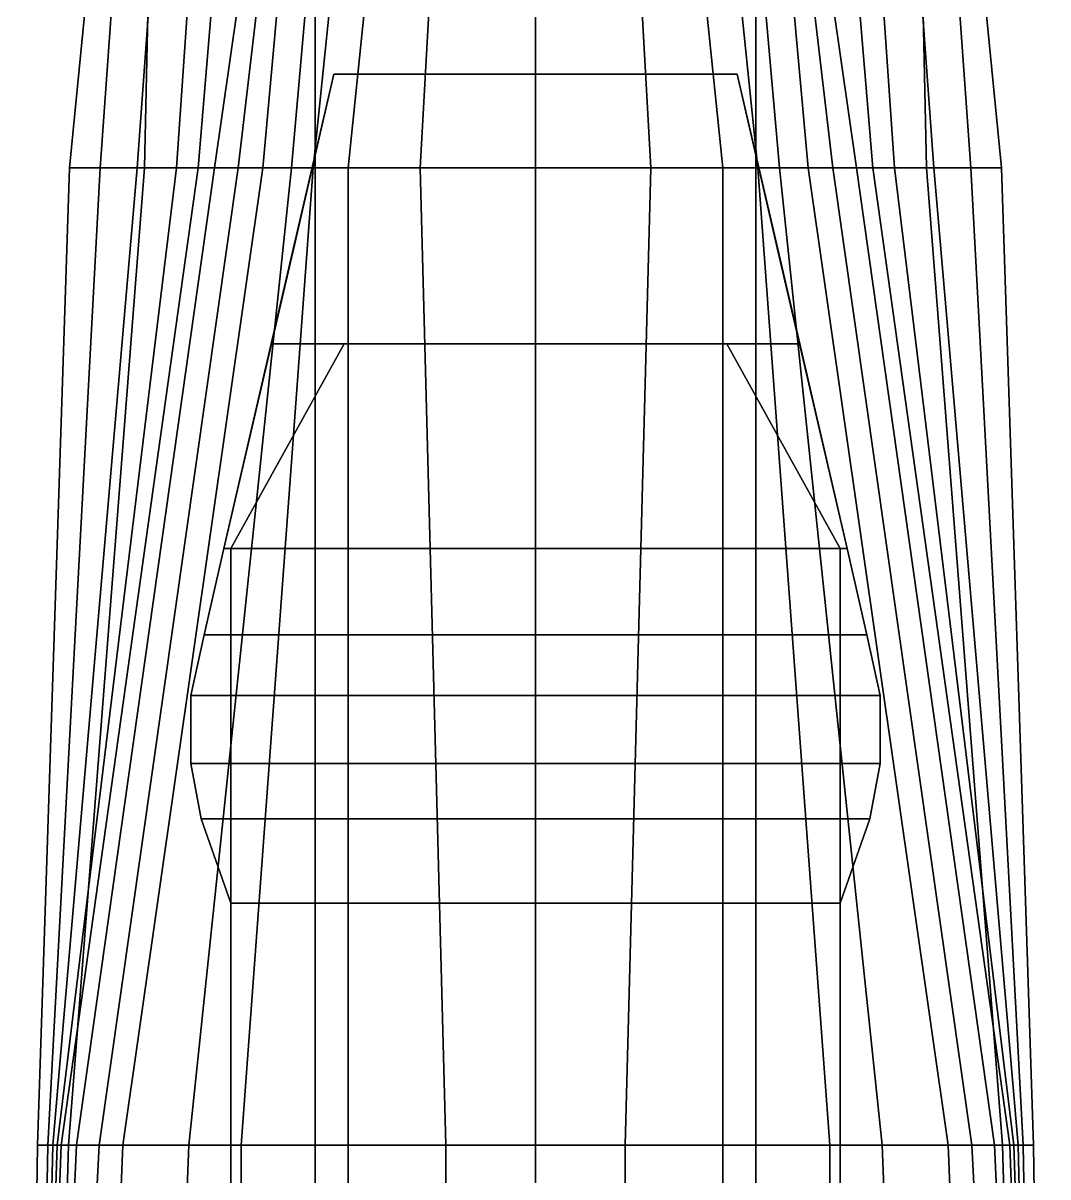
# Model space of a CAD drawing. Extents: x -5 to 5, y -53 to 52.
# Drawn here: x -4.98 to 4.98, y 23.65 to 34.87 of the extents above; entities that cross this region are included whole.
import ezdxf

# ---------------------------------------------------------------- set-up
doc = ezdxf.new("R2010")
doc.units = 0
doc.layers.get('0').update_dxf_attribs({"linetype": 'CONTINUOUS'})

msp = doc.modelspace()

# ---------------------------------------------------------------- linework, layer by layer
for points in [[(-3.66, 42.3, 5.46), (-3.6, 42.3, 5.27), (-4.23, 33.46, 4.51), (-4.53, 33.46, 5.33)], [(-3.61, 42.3, 5.53), (-3.66, 42.3, 5.46), (-4.53, 33.46, 5.33), (-3.8, 33.46, 5.48)], [(-3.6, 42.3, 5.27), (-3.23, 42.3, 4.77), (-3.87, 33.46, 3.31), (-4.23, 33.46, 4.51)], [(-3.23, 42.3, 4.77), (-2.88, 42.3, 4.01), (-3.49, 33.46, 1.33), (-3.87, 33.46, 3.31)], [(-2.14, 42.3, 5.55), (-3.61, 42.3, 5.53), (-3.8, 33.46, 5.48), (-2.14, 33.46, 5.55)], [(-2.88, 42.3, 4.01), (-2.54, 42.3, 2.89), (-3.28, 33.46, 0.07), (-3.49, 33.46, 1.33)], [(-2.54, 42.3, 2.89), (-1.85, 42.3, 0.04), (-3.12, 33.46, -0.54), (-3.28, 33.46, 0.07)], [(-1.85, 42.3, 0.04), (-1.85, 42.3, 0.04), (-2.89, 33.46, -1.2), (-3.12, 33.46, -0.54)], [(-1.85, 42.3, 0.04), (-1.85, 42.3, 0.04), (-2.65, 33.46, -1.58), (-2.89, 33.46, -1.2)], [(-1.85, 42.3, 0.04), (-1.59, 42.3, -0.83), (-2.37, 33.46, -1.92), (-2.65, 33.46, -1.58)], [(-1.59, 42.3, -0.83), (-1.25, 42.3, -1.58), (-2.16, 33.46, -2.13), (-2.37, 33.46, -1.92)], [(-1.25, 42.3, -1.58), (-0.91, 42.3, -2.13), (-1.82, 33.46, -2.34), (-2.16, 33.46, -2.13)], [(0, 42.3, 5.6), (-2.14, 42.3, 5.55), (-2.14, 33.46, 5.55), (0, 33.46, 5.6)], [(-0.91, 42.3, -2.13), (-0.63, 42.3, -2.45), (-1.12, 33.46, -2.65), (-1.82, 33.46, -2.34)], [(0, 33.46, -2.91), (-1.12, 33.46, -2.65), (-0.63, 42.3, -2.45), (0, 42.3, -2.91)], [(0, 42.3, -2.91), (0.63, 42.3, -2.45), (1.12, 33.46, -2.65), (0, 33.46, -2.91)], [(0, 33.46, 5.6), (2.14, 33.46, 5.55), (2.14, 42.3, 5.55), (0, 42.3, 5.6)], [(1.82, 33.46, -2.34), (1.12, 33.46, -2.65), (0.63, 42.3, -2.45), (0.91, 42.3, -2.13)], [(2.16, 33.46, -2.13), (1.82, 33.46, -2.34), (0.91, 42.3, -2.13), (1.25, 42.3, -1.58)], [(2.37, 33.46, -1.92), (2.16, 33.46, -2.13), (1.25, 42.3, -1.58), (1.59, 42.3, -0.83)], [(2.65, 33.46, -1.58), (2.37, 33.46, -1.92), (1.59, 42.3, -0.83), (1.85, 42.3, 0.04)], [(3.28, 33.46, 0.07), (3.12, 33.46, -0.54), (1.85, 42.3, 0.04), (2.54, 42.3, 2.89)], [(2.89, 33.46, -1.2), (2.65, 33.46, -1.58), (1.85, 42.3, 0.04)], [(3.12, 33.46, -0.54), (2.89, 33.46, -1.2), (1.85, 42.3, 0.04)], [(2.14, 33.46, 5.55), (3.8, 33.46, 5.48), (3.61, 42.3, 5.53), (2.14, 42.3, 5.55)], [(3.49, 33.46, 1.33), (3.28, 33.46, 0.07), (2.54, 42.3, 2.89), (2.88, 42.3, 4.01)], [(3.87, 33.46, 3.31), (3.49, 33.46, 1.33), (2.88, 42.3, 4.01), (3.23, 42.3, 4.77)], [(4.23, 33.46, 4.51), (3.87, 33.46, 3.31), (3.23, 42.3, 4.77), (3.6, 42.3, 5.27)], [(4.53, 33.46, 5.33), (4.23, 33.46, 4.51), (3.6, 42.3, 5.27), (3.66, 42.3, 5.46)], [(3.8, 33.46, 5.48), (4.53, 33.46, 5.33), (3.66, 42.3, 5.46), (3.61, 42.3, 5.53)], [(-2.57, 31.75, 7.61), (-1.96, 34.37, 8.42), (-2.36, 32.64, 8.26), (-3.03, 29.76, 7.5)], [(-3.03, 29.76, 7.5), (-2.36, 32.64, 8.26), (-1.96, 34.37, 8.42), (-2.57, 31.75, 7.61)], [(-2.57, 31.75, 7.61), (-1.96, 34.37, 8.42), (1.96, 34.37, 8.42), (2.57, 31.75, 7.61)], [(2.57, 31.75, 7.61), (1.96, 34.37, 8.42), (-1.96, 34.37, 8.42), (-2.57, 31.75, 7.61)], [(2.57, 31.75, 7.61), (1.96, 34.37, 8.42), (2.36, 32.64, 8.26), (3.03, 29.76, 7.5)], [(3.03, 29.76, 7.5), (2.36, 32.64, 8.26), (1.96, 34.37, 8.42), (2.57, 31.75, 7.61)], [(-4.53, 33.46, 5.33), (-4.23, 33.46, 4.51), (-4.74, 23.96, 4.15), (-4.84, 23.96, 5.29)], [(-3.8, 33.46, 5.48), (-4.53, 33.46, 5.33), (-4.84, 23.96, 5.29), (-4.54, 23.96, 5.34)], [(-4.23, 33.46, 4.51), (-3.87, 33.46, 3.31), (-4.69, 23.96, 2.83), (-4.74, 23.96, 4.15)], [(-3.87, 33.46, 3.31), (-3.49, 33.46, 1.33), (-4.65, 23.96, 1.33), (-4.69, 23.96, 2.83)], [(-3.49, 33.46, 1.33), (-3.28, 33.46, 0.07), (-4.61, 23.96, 0.07), (-4.65, 23.96, 1.33)], [(-3.28, 33.46, 0.07), (-3.12, 33.46, -0.54), (-4.46, 23.96, -0.54), (-4.61, 23.96, 0.07)], [(-2.14, 33.46, 5.55), (-3.8, 33.46, 5.48), (-4.54, 23.96, 5.34), (-2.14, 23.96, 5.44)], [(-3.12, 33.46, -0.54), (-2.89, 33.46, -1.2), (-4.24, 23.96, -1.2), (-4.46, 23.96, -0.54)], [(-2.89, 33.46, -1.2), (-2.65, 33.46, -1.58), (-4.01, 23.96, -1.58), (-4.24, 23.96, -1.2)], [(-2.65, 33.46, -1.58), (-2.37, 33.46, -1.92), (-3.37, 23.96, -2.08), (-4.01, 23.96, -1.58)], [(-2.37, 33.46, -1.92), (-2.16, 33.46, -2.13), (-2.86, 23.96, -2.34), (-3.37, 23.96, -2.08)], [(-2.16, 33.46, -2.13), (-1.82, 33.46, -2.34), (-1.82, 23.96, -2.62), (-2.86, 23.96, -2.34)], [(0, 33.46, 5.6), (-2.14, 33.46, 5.55), (-2.14, 23.96, 5.44), (0, 23.96, 5.46)], [(-1.82, 33.46, -2.34), (-1.12, 33.46, -2.65), (-0.87, 23.96, -2.79), (-1.82, 23.96, -2.62)], [(0, 23.96, -2.91), (-0.87, 23.96, -2.79), (-1.12, 33.46, -2.65), (0, 33.46, -2.91)], [(0, 33.46, -2.91), (1.12, 33.46, -2.65), (0.87, 23.96, -2.79), (0, 23.96, -2.91)], [(0, 23.96, 5.46), (2.14, 23.96, 5.44), (2.14, 33.46, 5.55), (0, 33.46, 5.6)], [(1.82, 23.96, -2.62), (0.87, 23.96, -2.79), (1.12, 33.46, -2.65), (1.82, 33.46, -2.34)], [(2.86, 23.96, -2.34), (1.82, 23.96, -2.62), (1.82, 33.46, -2.34), (2.16, 33.46, -2.13)], [(2.14, 23.96, 5.44), (4.54, 23.96, 5.34), (3.8, 33.46, 5.48), (2.14, 33.46, 5.55)], [(3.37, 23.96, -2.08), (2.86, 23.96, -2.34), (2.16, 33.46, -2.13), (2.37, 33.46, -1.92)], [(4.01, 23.96, -1.58), (3.37, 23.96, -2.08), (2.37, 33.46, -1.92), (2.65, 33.46, -1.58)], [(4.24, 23.96, -1.2), (4.01, 23.96, -1.58), (2.65, 33.46, -1.58), (2.89, 33.46, -1.2)], [(4.46, 23.96, -0.54), (4.24, 23.96, -1.2), (2.89, 33.46, -1.2), (3.12, 33.46, -0.54)], [(4.61, 23.96, 0.07), (4.46, 23.96, -0.54), (3.12, 33.46, -0.54), (3.28, 33.46, 0.07)], [(4.65, 23.96, 1.33), (4.61, 23.96, 0.07), (3.28, 33.46, 0.07), (3.49, 33.46, 1.33)], [(4.69, 23.96, 2.83), (4.65, 23.96, 1.33), (3.49, 33.46, 1.33), (3.87, 33.46, 3.31)], [(4.54, 23.96, 5.34), (4.84, 23.96, 5.29), (4.53, 33.46, 5.33), (3.8, 33.46, 5.48)], [(4.74, 23.96, 4.15), (4.69, 23.96, 2.83), (3.87, 33.46, 3.31), (4.23, 33.46, 4.51)], [(4.84, 23.96, 5.29), (4.74, 23.96, 4.15), (4.23, 33.46, 4.51), (4.53, 33.46, 5.33)], [(3.03, 29.76, 7.5), (2.57, 31.75, 7.61), (-2.57, 31.75, 7.61), (-3.03, 29.76, 7.5)], [(-3.03, 29.76, 7.5), (-2.57, 31.75, 7.61), (2.57, 31.75, 7.61), (3.03, 29.76, 7.5)], [(-1.86, 31.75, 7.61), (-1.86, 31.75, 5.45), (-2.96, 29.76, 5.45), (-2.96, 29.76, 7.5)], [(1.86, 31.75, 7.61), (1.86, 31.75, 5.45), (-1.86, 31.75, 5.45), (-1.86, 31.75, 7.61)], [(2.96, 29.76, 5.45), (1.86, 31.75, 5.45), (1.86, 31.75, 7.61), (2.96, 29.76, 7.5)], [(-3.22, 28.92, 7.5), (-3.03, 29.76, 7.5), (3.03, 29.76, 7.5), (3.22, 28.92, 7.5)], [(3.22, 28.92, 7.5), (3.03, 29.76, 7.5), (-3.03, 29.76, 7.5), (-3.22, 28.92, 7.5)], [(-2.96, 29.76, 7.5), (-2.96, 29.76, 5.45), (2.96, 29.76, 5.45), (2.96, 29.76, 7.5)], [(-2.96, 29.76, 7.5), (-2.96, 29.76, 5.45), (-2.96, 19.61, 5.32), (-2.96, 19.61, 7.5)], [(2.96, 29.76, 7.5), (2.96, 29.76, 5.45), (-2.96, 29.76, 5.45), (-2.96, 29.76, 7.5)], [(2.96, 19.61, 5.32), (2.96, 29.76, 5.45), (2.96, 29.76, 7.5), (2.96, 19.61, 7.5)], [(3.35, 28.33, 7.5), (3.22, 28.92, 7.5), (-3.22, 28.92, 7.5), (-3.35, 28.33, 7.5)], [(-3.35, 28.33, 7.5), (-3.22, 28.92, 7.5), (3.22, 28.92, 7.5), (3.35, 28.33, 7.5)], [(3.35, 27.67, 7.5), (3.35, 28.33, 7.5), (-3.35, 28.33, 7.5), (-3.35, 27.67, 7.5)], [(-3.35, 27.67, 7.5), (-3.35, 28.33, 7.5), (3.35, 28.33, 7.5), (3.35, 27.67, 7.5)], [(-3.25, 27.13, 7.5), (-3.35, 27.67, 7.5), (3.35, 27.67, 7.5), (3.25, 27.13, 7.5)], [(3.25, 27.13, 7.5), (3.35, 27.67, 7.5), (-3.35, 27.67, 7.5), (-3.25, 27.13, 7.5)], [(-2.96, 26.31, 7.5), (-3.25, 27.13, 7.5), (3.25, 27.13, 7.5), (2.96, 26.31, 7.5)], [(2.96, 26.31, 7.5), (3.25, 27.13, 7.5), (-3.25, 27.13, 7.5), (-2.96, 26.31, 7.5)], [(2.96, 22.11, 7.5), (2.96, 26.31, 7.5), (-2.96, 26.31, 7.5), (-2.96, 22.11, 7.5)], [(-4.54, 23.96, 5.34), (-4.84, 23.96, 5.29), (-4.98, 14.13, 5.25), (-4.82, 14.13, 5.3)], [(-4.84, 23.96, 5.29), (-4.74, 23.96, 4.15), (-4.92, 14.13, 4.84), (-4.98, 14.13, 5.25)], [(-4.61, 23.96, 0.07), (-4.46, 23.96, -0.54), (-4.91, 14.13, -0.54), (-4.97, 14.13, 0.07)], [(-4.69, 23.96, 2.83), (-4.65, 23.96, 1.33), (-4.97, 14.13, 1.33), (-4.92, 14.13, 2.83)], [(-4.65, 23.96, 1.33), (-4.61, 23.96, 0.07), (-4.97, 14.13, 0.07), (-4.97, 14.13, 1.33)], [(-4.74, 23.96, 4.15), (-4.69, 23.96, 2.83), (-4.92, 14.13, 2.83), (-4.92, 14.13, 4.84)], [(-4.46, 23.96, -0.54), (-4.24, 23.96, -1.2), (-4.75, 14.13, -1.2), (-4.91, 14.13, -0.54)], [(-2.14, 23.96, 5.44), (-4.54, 23.96, 5.34), (-4.82, 14.13, 5.3), (-2.14, 14.13, 5.44)], [(-4.24, 23.96, -1.2), (-4.01, 23.96, -1.58), (-4.41, 14.13, -1.78), (-4.75, 14.13, -1.2)], [(-4.01, 23.96, -1.58), (-3.37, 23.96, -2.08), (-3.75, 14.13, -2.24), (-4.41, 14.13, -1.78)], [(-3.37, 23.96, -2.08), (-2.86, 23.96, -2.34), (-2.86, 14.13, -2.58), (-3.75, 14.13, -2.24)], [(-2.86, 23.96, -2.34), (-1.82, 23.96, -2.62), (-1.82, 14.13, -2.8), (-2.86, 14.13, -2.58)], [(0, 23.96, 5.46), (-2.14, 23.96, 5.44), (-2.14, 14.13, 5.44), (0, 14.13, 5.46)], [(-1.82, 23.96, -2.62), (-0.87, 23.96, -2.79), (-0.87, 14.13, -2.87), (-1.82, 14.13, -2.8)], [(0, 14.13, -2.91), (-0.87, 14.13, -2.87), (-0.87, 23.96, -2.79), (0, 23.96, -2.91)], [(0, 23.96, -2.91), (0.87, 23.96, -2.79), (0.87, 14.13, -2.87), (0, 14.13, -2.91)], [(0, 14.13, 5.46), (2.14, 14.13, 5.44), (2.14, 23.96, 5.44), (0, 23.96, 5.46)], [(1.82, 14.13, -2.8), (0.87, 14.13, -2.87), (0.87, 23.96, -2.79), (1.82, 23.96, -2.62)], [(2.86, 14.13, -2.58), (1.82, 14.13, -2.8), (1.82, 23.96, -2.62), (2.86, 23.96, -2.34)], [(2.14, 14.13, 5.44), (4.82, 14.13, 5.3), (4.54, 23.96, 5.34), (2.14, 23.96, 5.44)], [(3.75, 14.13, -2.24), (2.86, 14.13, -2.58), (2.86, 23.96, -2.34), (3.37, 23.96, -2.08)], [(4.41, 14.13, -1.78), (3.75, 14.13, -2.24), (3.37, 23.96, -2.08), (4.01, 23.96, -1.58)], [(4.75, 14.13, -1.2), (4.41, 14.13, -1.78), (4.01, 23.96, -1.58), (4.24, 23.96, -1.2)], [(4.91, 14.13, -0.54), (4.75, 14.13, -1.2), (4.24, 23.96, -1.2), (4.46, 23.96, -0.54)], [(4.97, 14.13, 0.07), (4.91, 14.13, -0.54), (4.46, 23.96, -0.54), (4.61, 23.96, 0.07)], [(4.82, 14.13, 5.3), (4.98, 14.13, 5.25), (4.84, 23.96, 5.29), (4.54, 23.96, 5.34)], [(4.97, 14.13, 1.33), (4.97, 14.13, 0.07), (4.61, 23.96, 0.07), (4.65, 23.96, 1.33)], [(4.92, 14.13, 2.83), (4.97, 14.13, 1.33), (4.65, 23.96, 1.33), (4.69, 23.96, 2.83)], [(4.92, 14.13, 4.84), (4.92, 14.13, 2.83), (4.69, 23.96, 2.83), (4.74, 23.96, 4.15)], [(4.98, 14.13, 5.25), (4.92, 14.13, 4.84), (4.74, 23.96, 4.15), (4.84, 23.96, 5.29)]]:
    msp.add_3dface(points)

doc.saveas('drawing.dxf')
